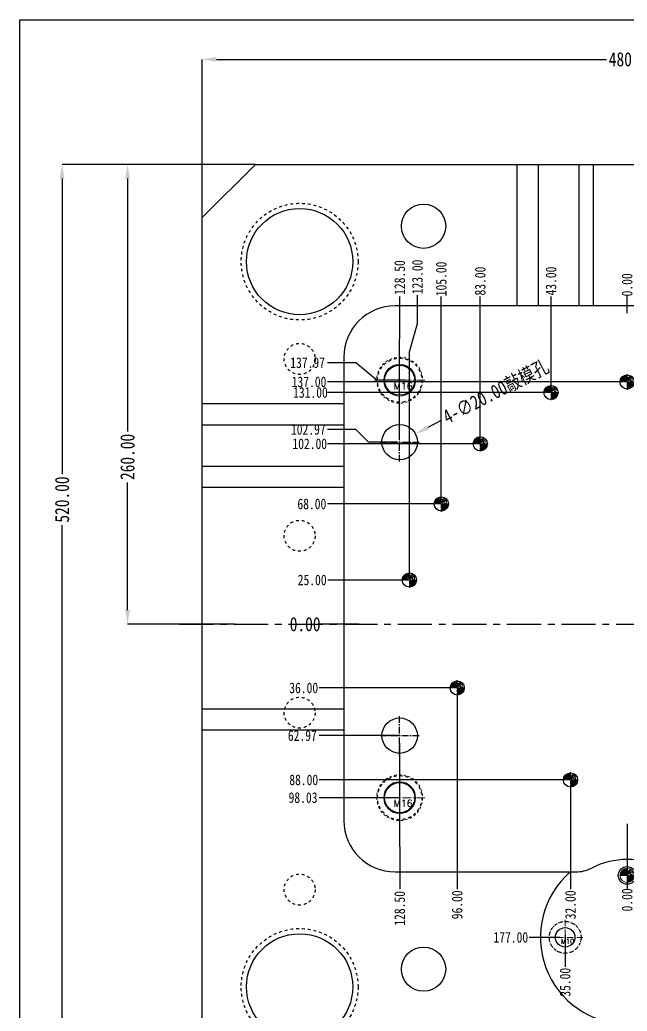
# Model space of a CAD drawing. Header units: millimetres. Extents: x 2141 to 4292, y -4498 to 2648.
# Drawn here: x 3030 to 3373, y -1795 to -1234 of the extents above; entities that cross this region are included whole.
import ezdxf

# ---------------------------------------------------------------- set-up
doc = ezdxf.new("R2010")
doc.units = ezdxf.units.MM
doc.header["$LTSCALE"] = 16.335
doc.header["$PDMODE"] = 3
doc.header["$PDSIZE"] = 0.3125
doc.linetypes.add('CENTER', pattern=[0.6, 0.375, -0.075, 0.075, -0.075])
doc.linetypes.add('HIDDEN', pattern=[0.2, 0.1, -0.1])
doc.layers.get('0').update_dxf_attribs({"linetype": 'CONTINUOUS'})
doc.layers.get('Defpoints').update_dxf_attribs({"linetype": 'CONTINUOUS'})
doc.layers.add('DEFAULT_2', color=8, linetype='HIDDEN')
doc.layers.add('epin', color=13, linetype='CONTINUOUS', lineweight=9)
doc.layers.add('screw', color=33, linetype='CONTINUOUS', lineweight=13)
doc.styles.get("Standard").update_dxf_attribs({"font": 'txt', "width": 0.8})
doc.styles.add('TXT', font='txt.shx', dxfattribs={"bigfont": 'gbcbig.shx'})
doc.styles.add('TXT05', font='txt.shx', dxfattribs={"width": 0.5, "bigfont": 'gbcbig.shx'})
doc.dimstyles.get("Standard").update_dxf_attribs({"dimtxt": 0.15625, "dimasz": 0.1875, "dimexe": 0.125, "dimexo": 0.0625, "dimtad": 0, "dimtih": 1, "dimtoh": 1, "dimdsep": 46, "dimtxsty": 'Standard', "dimcen": 0.09, "dimadec": 0, "dimazin": 0, "dimtp": 0.01, "dimtm": 0.01, "dimtfac": 1, "dimtofl": 0, "dimtmove": 0, "dimatfit": 3, "dimfxl": 0, "dimtolj": 1, "dimarcsym": 0})
doc.dimstyles.new('STANDARD$0', dxfattribs={"dimscale": 2, "dimtxt": 3, "dimasz": 3, "dimexe": 1.25, "dimexo": 0.625, "dimgap": 0.5, "dimtad": 0, "dimdsep": 46, "dimlunit": 6, "dimtxsty": 'Standard', "dimblk": 'CLOSEDBLANK', "dimcen": 0, "dimclrt": 2, "dimazin": 2, "dimtfac": 2, "dimtmove": 1, "dimatfit": 3, "dimfxl": 0, "dimtolj": 1, "dimtzin": 0, "dimarcsym": 0})

# ---------------------------------------------------------------- blocks, each defined once
blk = doc.blocks.new('*D322')
at = {"color": 4, "linetype": 'Continuous', "lineweight": -2}
blk.add_line((3267.66, -1461.16), (3260.57, -1464.85), dxfattribs=at)
at = {"color": 4}
blk.add_solid([(3259.95, -1463.66), (3261.18, -1466.03), (3253.47, -1468.54)], dxfattribs=at)
at = {"layer": 'Defpoints', "color": 0}
for p in [(3253.47, -1468.54), (3235.72, -1477.76)]:
    blk.add_point(p, dxfattribs=at)
at = {"color": 6, "insert": (3299.01, -1444.87), "char_height": 8, "attachment_point": 5, "rotation": 27.4537}
blk.add_mtext('\\A1;4-∅20.00{\\fSimSun|b0|i0|c134|p2;敲模孔}', dxfattribs=at)
blk = doc.blocks.new('screw_m16_i')
at = {"layer": 'screw', "color": 1, "linetype": 'CENTER', "ltscale": 0.808571}
for p, q in [((0, -14.3), (0, 14.3)), ((-14.3, 0), (14.3, 0))]:
    blk.add_line(p, q, dxfattribs=at)
at = {"layer": 'screw', "color": 8, "linetype": 'HIDDEN', "ltscale": 0.808571}
blk.add_circle((0, 0), 13, dxfattribs=at)
at = {"layer": 'screw', "color": 33}
blk.add_circle((0, 0), 9, dxfattribs=at)
at = {"layer": 'screw', "color": 6, "style": 'TXT'}
blk.add_text('M16', height=3.9, dxfattribs=at).set_placement((-3.38, -5.2))
blk = doc.blocks.new('screw_m10_i')
at = {"layer": 'screw', "color": 1, "linetype": 'CENTER', "ltscale": 0.55978}
for p, q in [((0, -9.9), (0, 9.9)), ((-9.9, 0), (9.9, 0))]:
    blk.add_line(p, q, dxfattribs=at)
at = {"layer": 'screw', "color": 8, "linetype": 'HIDDEN', "ltscale": 0.55978}
blk.add_circle((0, 0), 9, dxfattribs=at)
at = {"layer": 'screw', "color": 33}
blk.add_circle((0, 0), 5.5, dxfattribs=at)
at = {"layer": 'screw', "color": 6, "style": 'TXT'}
blk.add_text('M10', height=2.7, dxfattribs=at).set_placement((-2.34, -3.6))
blk = doc.blocks.new('epin_ejp_8')
at = {"layer": 'epin'}
h = blk.add_hatch(dxfattribs=at)
h.set_pattern_fill('_ANSI31', color=123, scale=0.2, angle=90, style=0)
h.set_pattern_definition([(135, (-3609.8168, 780.7174), (-0.44901281, -0.44901281), [])])
h.paths.add_polyline_path([(0, 4, 0.414214), (-4, 0), (0, 0)])
h.paths.add_polyline_path([(4, 0), (0, 0), (0, -4, 0.414214)])
at = {"layer": 'epin', "color": 1, "linetype": 'CENTER', "ltscale": 0.248791}
for p, q in [((-4.4, 0), (4.4, 0)), ((0, -4.4), (0, 4.4))]:
    blk.add_line(p, q, dxfattribs=at)
at = {"layer": 'epin'}
blk.add_circle((0, 0), 4, dxfattribs=at)
at = {"layer": 'epin', "color": 6, "style": 'TXT05', "width": 0.5}
blk.add_text('%%c8', height=2.8, dxfattribs=at).set_placement((0.16, 0.4))
blk = doc.blocks.new('*D326')
at = {"color": 4, "linetype": 'Continuous', "lineweight": -2}
for p, q in [((3133.09, -1346.12), (3133.09, -1256.78)), ((3141.09, -1256.78), (3361.38, -1256.78)), ((3605.09, -1256.78), (3390.18, -1256.78)), ((3613.09, -1346.12), (3613.09, -1256.78))]:
    blk.add_line(p, q, dxfattribs=at)
at = {"color": 4}
for points in [[(3141.09, -1255.45), (3141.09, -1258.12), (3133.09, -1256.78)], [(3605.09, -1255.45), (3605.09, -1258.12), (3613.09, -1256.78)]]:
    blk.add_solid(points, dxfattribs=at)
at = {"layer": 'Defpoints', "color": 0}
for p in [(3133.09, -1256.78), (3133.09, -1346.12), (3613.09, -1346.12)]:
    blk.add_point(p, dxfattribs=at)
at = {"color": 6, "insert": (3375.78, -1256.78), "char_height": 8, "attachment_point": 5}
blk.add_mtext('\\A1;480.00', dxfattribs=at)
blk = doc.blocks.new('*D327')
at = {"color": 4, "linetype": 'Continuous', "lineweight": -2}
for p, q in [((3163.09, -1316.12), (3090.88, -1316.12)), ((3090.88, -1324.12), (3090.88, -1467.11)), ((3090.88, -1568.12), (3090.88, -1495.91)), ((3151.62, -1576.12), (3090.88, -1576.12))]:
    blk.add_line(p, q, dxfattribs=at)
at = {"color": 4}
for points in [[(3089.55, -1324.12), (3092.21, -1324.12), (3090.88, -1316.12)], [(3089.55, -1568.12), (3092.21, -1568.12), (3090.88, -1576.12)]]:
    blk.add_solid(points, dxfattribs=at)
at = {"layer": 'Defpoints', "color": 0}
for p in [(3163.09, -1316.12), (3090.88, -1576.12), (3151.62, -1576.12)]:
    blk.add_point(p, dxfattribs=at)
at = {"color": 6, "insert": (3090.88, -1481.51), "char_height": 8, "attachment_point": 5, "rotation": 90}
blk.add_mtext('\\A1;260.00', dxfattribs=at)
blk = doc.blocks.new('*D328')
at = {"color": 4, "linetype": 'Continuous', "lineweight": -2}
for p, q in [((3163.09, -1316.12), (3053.94, -1316.12)), ((3053.94, -1324.12), (3053.94, -1491.2)), ((3053.94, -1828.12), (3053.94, -1520)), ((3163.09, -1836.12), (3053.94, -1836.12))]:
    blk.add_line(p, q, dxfattribs=at)
at = {"color": 4}
for points in [[(3052.61, -1324.12), (3055.28, -1324.12), (3053.94, -1316.12)], [(3052.61, -1828.12), (3055.28, -1828.12), (3053.94, -1836.12)]]:
    blk.add_solid(points, dxfattribs=at)
at = {"layer": 'Defpoints', "color": 0}
for p in [(3163.09, -1316.12), (3053.94, -1836.12), (3163.09, -1836.12)]:
    blk.add_point(p, dxfattribs=at)
at = {"color": 6, "insert": (3053.94, -1505.6), "char_height": 8, "attachment_point": 5, "rotation": 90}
blk.add_mtext('\\A1;520.00', dxfattribs=at)
blk = doc.blocks.new('*D344')
at = {"color": 4, "linetype": 'Continuous', "lineweight": -2}
blk.add_line((3373.09, -1688.99), (3373.09, -1725.93), dxfattribs=at)
at = {"layer": 'Defpoints', "color": 0}
for p in [(3373.09, -1576.12), (3373.09, -1688.99), (3373.09, -1725.93)]:
    blk.add_point(p, dxfattribs=at)
at = {"color": 6, "insert": (3373.09, -1731.93), "char_height": 6, "attachment_point": 5, "rotation": 90}
blk.add_mtext('\\A1;0.00', dxfattribs=at)
blk = doc.blocks.new('*D348')
at = {"color": 4, "linetype": 'Continuous', "lineweight": -2}
blk.add_line((3373.09, -1400.3), (3373.09, -1390.24), dxfattribs=at)
at = {"layer": 'Defpoints', "color": 0}
for p in [(3373.09, -1390.24), (3373.09, -1400.3), (3373.09, -1576.12)]:
    blk.add_point(p, dxfattribs=at)
at = {"color": 6, "insert": (3373.09, -1384.24), "char_height": 6, "attachment_point": 5, "rotation": 90}
blk.add_mtext('\\A1;0.00', dxfattribs=at)
blk = doc.blocks.new('*D359')
at = {"color": 4, "linetype": 'Continuous', "lineweight": -2}
blk.add_line((3221.68, -1576.12), (3199.21, -1576.12), dxfattribs=at)
at = {"layer": 'Defpoints', "color": 0}
for p in [(3199.21, -1576.12), (3221.68, -1576.12), (3373.09, -1576.12)]:
    blk.add_point(p, dxfattribs=at)
at = {"color": 6, "insert": (3191.21, -1576.12), "char_height": 8, "attachment_point": 5}
blk.add_mtext('\\A1;0.00', dxfattribs=at)
blk = doc.blocks.new('*D364')
at = {"color": 4, "linetype": 'Continuous', "lineweight": -2}
blk.add_line((3272.7, -1612.12), (3199.21, -1612.12), dxfattribs=at)
at = {"layer": 'Defpoints', "color": 0}
for p in [(3373.09, -1576.12), (3199.21, -1612.12), (3272.7, -1612.12)]:
    blk.add_point(p, dxfattribs=at)
at = {"color": 6, "insert": (3190.41, -1612.12), "char_height": 6, "attachment_point": 5}
blk.add_mtext('\\A1;36.00', dxfattribs=at)
blk = doc.blocks.new('*D365')
at = {"color": 4, "linetype": 'Continuous', "lineweight": -2}
blk.add_line((3244.63, -1639.09), (3199.21, -1639.09), dxfattribs=at)
at = {"layer": 'Defpoints', "color": 0}
for p in [(3373.09, -1576.12), (3199.21, -1639.09), (3244.63, -1639.09)]:
    blk.add_point(p, dxfattribs=at)
at = {"color": 6, "insert": (3189.61, -1639.09), "char_height": 6, "attachment_point": 5}
blk.add_mtext('\\A1;62.97', dxfattribs=at)
blk = doc.blocks.new('*D366')
at = {"color": 4, "linetype": 'Continuous', "lineweight": -2}
blk.add_line((3244.63, -1674.15), (3199.21, -1674.15), dxfattribs=at)
at = {"layer": 'Defpoints', "color": 0}
for p in [(3373.09, -1576.12), (3199.21, -1674.15), (3244.63, -1674.15)]:
    blk.add_point(p, dxfattribs=at)
at = {"color": 6, "insert": (3190.01, -1674.15), "char_height": 6, "attachment_point": 5}
blk.add_mtext('\\A1;98.03', dxfattribs=at)
blk = doc.blocks.new('*D367')
at = {"color": 4, "linetype": 'Continuous', "lineweight": -2}
blk.add_line((3336.69, -1664.12), (3199.21, -1664.12), dxfattribs=at)
at = {"layer": 'Defpoints', "color": 0}
for p in [(3373.09, -1576.12), (3199.21, -1664.12), (3336.69, -1664.12)]:
    blk.add_point(p, dxfattribs=at)
at = {"color": 6, "insert": (3190.41, -1664.12), "char_height": 6, "attachment_point": 5}
blk.add_mtext('\\A1;88.00', dxfattribs=at)
blk = doc.blocks.new('*D360')
at = {"color": 4, "linetype": 'Continuous', "lineweight": -2}
blk.add_line((3335.15, -1753.12), (3317.78, -1753.12), dxfattribs=at)
at = {"layer": 'Defpoints', "color": 0}
for p in [(3373.09, -1576.12), (3317.78, -1753.12), (3335.15, -1753.12)]:
    blk.add_point(p, dxfattribs=at)
at = {"color": 6, "insert": (3307.38, -1753.12), "char_height": 6, "attachment_point": 5}
blk.add_mtext('\\A1;177.00', dxfattribs=at)
blk = doc.blocks.new('*D361')
at = {"color": 4, "linetype": 'Continuous', "lineweight": -2}
blk.add_line((3338.09, -1751.6), (3338.09, -1769.71), dxfattribs=at)
at = {"layer": 'Defpoints', "color": 0}
for p in [(3373.09, -1576.12), (3338.09, -1751.6), (3338.09, -1769.71)]:
    blk.add_point(p, dxfattribs=at)
at = {"color": 6, "insert": (3338.09, -1778.51), "char_height": 6, "attachment_point": 5, "rotation": 90}
blk.add_mtext('\\A1;35.00', dxfattribs=at)
blk = doc.blocks.new('*D368')
at = {"color": 4, "linetype": 'Continuous', "lineweight": -2}
blk.add_line((3341.09, -1668.52), (3341.09, -1725.93), dxfattribs=at)
at = {"layer": 'Defpoints', "color": 0}
for p in [(3373.09, -1576.12), (3341.09, -1668.52), (3341.09, -1725.93)]:
    blk.add_point(p, dxfattribs=at)
at = {"color": 6, "insert": (3341.09, -1734.73), "char_height": 6, "attachment_point": 5, "rotation": 90}
blk.add_mtext('\\A1;32.00', dxfattribs=at)
blk = doc.blocks.new('*D369')
at = {"color": 4, "linetype": 'Continuous', "lineweight": -2}
blk.add_line((3277.1, -1616.52), (3277.1, -1725.93), dxfattribs=at)
at = {"layer": 'Defpoints', "color": 0}
for p in [(3373.09, -1576.12), (3277.1, -1616.52), (3277.1, -1725.93)]:
    blk.add_point(p, dxfattribs=at)
at = {"color": 6, "insert": (3277.1, -1734.73), "char_height": 6, "attachment_point": 5, "rotation": 90}
blk.add_mtext('\\A1;96.00', dxfattribs=at)
blk = doc.blocks.new('*D370')
at = {"color": 4, "linetype": 'Continuous', "lineweight": -2}
for p, q in [((3244.59, -1643.35), (3244.59, -1693.93)), ((3244.59, -1693.93), (3244.63, -1709.93)), ((3244.63, -1709.93), (3244.63, -1725.93))]:
    blk.add_line(p, q, dxfattribs=at)
at = {"layer": 'Defpoints', "color": 0}
for p in [(3373.09, -1576.12), (3244.59, -1643.35), (3244.63, -1725.93)]:
    blk.add_point(p, dxfattribs=at)
at = {"color": 6, "insert": (3244.63, -1736.73), "char_height": 6, "attachment_point": 5, "rotation": 90}
blk.add_mtext('\\A1;128.50', dxfattribs=at)
blk = doc.blocks.new('*D362')
at = {"color": 4, "linetype": 'Continuous', "lineweight": -2}
blk.add_line((3330.1, -1440.72), (3330.1, -1390.9), dxfattribs=at)
at = {"layer": 'Defpoints', "color": 0}
for p in [(3330.1, -1390.9), (3330.1, -1440.72), (3373.09, -1576.12)]:
    blk.add_point(p, dxfattribs=at)
at = {"color": 6, "insert": (3330.1, -1382.1), "char_height": 6, "attachment_point": 5, "rotation": 90}
blk.add_mtext('\\A1;43.00', dxfattribs=at)
blk = doc.blocks.new('*D371')
at = {"color": 4, "linetype": 'Continuous', "lineweight": -2}
blk.add_line((3290.1, -1469.72), (3290.1, -1390.9), dxfattribs=at)
at = {"layer": 'Defpoints', "color": 0}
for p in [(3290.1, -1390.9), (3290.1, -1469.72), (3373.09, -1576.12)]:
    blk.add_point(p, dxfattribs=at)
at = {"color": 6, "insert": (3290.1, -1382.1), "char_height": 6, "attachment_point": 5, "rotation": 90}
blk.add_mtext('\\A1;83.00', dxfattribs=at)
blk = doc.blocks.new('*D372')
at = {"color": 4, "linetype": 'Continuous', "lineweight": -2}
blk.add_line((3268.1, -1503.72), (3268.1, -1390.9), dxfattribs=at)
at = {"layer": 'Defpoints', "color": 0}
for p in [(3268.1, -1390.9), (3268.1, -1503.72), (3373.09, -1576.12)]:
    blk.add_point(p, dxfattribs=at)
at = {"color": 6, "insert": (3268.1, -1380.9), "char_height": 6, "attachment_point": 5, "rotation": 90}
blk.add_mtext('\\A1;105.00', dxfattribs=at)
blk = doc.blocks.new('*D373')
at = {"color": 4, "linetype": 'Continuous', "lineweight": -2}
for p, q in [((3244.63, -1406.9), (3244.63, -1390.9)), ((3244.59, -1422.9), (3244.63, -1406.9)), ((3244.59, -1471.44), (3244.59, -1422.9))]:
    blk.add_line(p, q, dxfattribs=at)
at = {"layer": 'Defpoints', "color": 0}
for p in [(3244.63, -1390.9), (3244.59, -1471.44), (3373.09, -1576.12)]:
    blk.add_point(p, dxfattribs=at)
at = {"color": 6, "insert": (3244.63, -1380.1), "char_height": 6, "attachment_point": 5, "rotation": 90}
blk.add_mtext('\\A1;128.50', dxfattribs=at)
blk = doc.blocks.new('*D363')
at = {"color": 4, "linetype": 'Continuous', "lineweight": -2}
blk.add_line((3263.7, -1508.12), (3203.8, -1508.12), dxfattribs=at)
at = {"layer": 'Defpoints', "color": 0}
for p in [(3203.8, -1508.12), (3263.7, -1508.12), (3373.09, -1576.12)]:
    blk.add_point(p, dxfattribs=at)
at = {"color": 6, "insert": (3195, -1508.12), "char_height": 6, "attachment_point": 5}
blk.add_mtext('\\A1;68.00', dxfattribs=at)
blk = doc.blocks.new('*D374')
at = {"color": 4, "linetype": 'Continuous', "lineweight": -2}
blk.add_line((3285.7, -1474.12), (3203.8, -1474.12), dxfattribs=at)
at = {"layer": 'Defpoints', "color": 0}
for p in [(3203.8, -1474.12), (3285.7, -1474.12), (3373.09, -1576.12)]:
    blk.add_point(p, dxfattribs=at)
at = {"color": 6, "insert": (3193.8, -1474.12), "char_height": 6, "attachment_point": 5}
blk.add_mtext('\\A1;102.00', dxfattribs=at)
blk = doc.blocks.new('*D375')
at = {"color": 4, "linetype": 'Continuous', "lineweight": -2}
for p, q in [((3219.8, -1465.99), (3203.8, -1465.99)), ((3226.92, -1473.15), (3219.8, -1465.99)), ((3242.92, -1473.15), (3226.92, -1473.15))]:
    blk.add_line(p, q, dxfattribs=at)
at = {"layer": 'Defpoints', "color": 0}
for p in [(3203.8, -1465.99), (3242.92, -1473.15), (3373.09, -1576.12)]:
    blk.add_point(p, dxfattribs=at)
at = {"color": 6, "insert": (3193, -1465.99), "char_height": 6, "attachment_point": 5}
blk.add_mtext('\\A1;102.97', dxfattribs=at)
blk = doc.blocks.new('*D376')
at = {"color": 4, "linetype": 'Continuous', "lineweight": -2}
blk.add_line((3325.7, -1445.12), (3203.8, -1445.12), dxfattribs=at)
at = {"layer": 'Defpoints', "color": 0}
for p in [(3203.8, -1445.12), (3325.7, -1445.12), (3373.09, -1576.12)]:
    blk.add_point(p, dxfattribs=at)
at = {"color": 6, "insert": (3194.2, -1445.12), "char_height": 6, "attachment_point": 5}
blk.add_mtext('\\A1;131.00', dxfattribs=at)
blk = doc.blocks.new('*D377')
at = {"color": 4, "linetype": 'Continuous', "lineweight": -2}
blk.add_line((3368.69, -1439.12), (3203.8, -1439.12), dxfattribs=at)
at = {"layer": 'Defpoints', "color": 0}
for p in [(3203.8, -1439.12), (3368.69, -1439.12), (3373.09, -1576.12)]:
    blk.add_point(p, dxfattribs=at)
at = {"color": 6, "insert": (3193.4, -1439.12), "char_height": 6, "attachment_point": 5}
blk.add_mtext('\\A1;137.00', dxfattribs=at)
blk = doc.blocks.new('*D378')
at = {"color": 4, "linetype": 'Continuous', "lineweight": -2}
for p, q in [((3219.8, -1428.27), (3203.8, -1428.27)), ((3231.75, -1438.15), (3219.8, -1428.27)), ((3247.75, -1438.15), (3231.75, -1438.15))]:
    blk.add_line(p, q, dxfattribs=at)
at = {"layer": 'Defpoints', "color": 0}
for p in [(3203.8, -1428.27), (3247.75, -1438.15), (3373.09, -1576.12)]:
    blk.add_point(p, dxfattribs=at)
at = {"color": 6, "insert": (3192.6, -1428.27), "char_height": 6, "attachment_point": 5}
blk.add_mtext('\\A1;137.97', dxfattribs=at)
blk = doc.blocks.new('*D379')
at = {"color": 4, "linetype": 'Continuous', "lineweight": -2}
blk.add_line((3245.69, -1551.12), (3203.97, -1551.12), dxfattribs=at)
at = {"layer": 'Defpoints', "color": 0}
for p in [(3203.97, -1551.12), (3245.69, -1551.12), (3373.09, -1576.12)]:
    blk.add_point(p, dxfattribs=at)
at = {"color": 6, "insert": (3195.17, -1551.12), "char_height": 6, "attachment_point": 5}
blk.add_mtext('\\A1;25.00', dxfattribs=at)
blk = doc.blocks.new('*D380')
at = {"color": 4, "linetype": 'Continuous', "lineweight": -2}
for p, q in [((3254.63, -1406.16), (3254.63, -1390.16)), ((3250.09, -1422.16), (3254.63, -1406.16)), ((3250.09, -1546.72), (3250.09, -1422.16))]:
    blk.add_line(p, q, dxfattribs=at)
at = {"layer": 'Defpoints', "color": 0}
for p in [(3254.63, -1390.16), (3250.09, -1546.72), (3373.09, -1576.12)]:
    blk.add_point(p, dxfattribs=at)
at = {"color": 6, "insert": (3254.63, -1379.76), "char_height": 6, "attachment_point": 5, "rotation": 90}
blk.add_mtext('\\A1;123.00', dxfattribs=at)

msp = doc.modelspace()

# ---------------------------------------------------------------- linework, layer by layer
at = {"color": 7, "linetype": 'Continuous'}
for p, q in [((3163.093, -1316.116), (3133.093, -1346.116)), ((3163.093, -1316.116), (3583.093, -1316.116)), ((3310.775, -1316.116), (3310.775, -1396.116)), ((3322.775, -1316.116), (3322.775, -1396.116)), ((3345.809, -1316.116), (3345.809, -1396.116)), ((3353.809, -1316.116), (3353.809, -1396.116)), ((3133.093, -1806.116), (3133.093, -1346.116)), ((3504.093, -1396.116), (3242.093, -1396.116)), ((3213.093, -1425.116), (3213.093, -1687.116)), ((3133.093, -1451.336), (3213.093, -1451.336)), ((3133.093, -1463.336), (3213.093, -1463.336)), ((3133.093, -1486.699), (3213.093, -1486.699)), ((3133.093, -1498.699), (3213.093, -1498.699)), ((3133.093, -1623.866), (3213.093, -1623.866)), ((3133.093, -1635.866), (3213.093, -1635.866)), ((3242.093, -1716.116), (3343.989, -1716.116))]:
    msp.add_line(p, q, dxfattribs=at)
at = {"color": 1, "linetype": 'CENTER', "ltscale": 0.621977}
for p, q in [((3244.592, -1484.146), (3244.592, -1462.146)), ((3233.592, -1473.146), (3255.592, -1473.146)), ((3244.592, -1650.086), (3244.592, -1628.086)), ((3233.592, -1639.086), (3255.592, -1639.086))]:
    msp.add_line(p, q, dxfattribs=at)
at = {"color": 1, "linetype": 'CENTER', "ltscale": 3.145519}
msp.add_line((3120.228, -1576.116), (3625.957, -1576.116), dxfattribs=at)
msp.add_lwpolyline([(3030.057, -1234.412), (3914.562, -1234.412), (3914.562, -2084.225), (3030.057, -2084.225)], close=True)
at = {"color": 7, "linetype": 'Continuous'}
for centre, radius in [((3258.093, -1351.116), 12.5), ((3188.093, -1371.116), 30), ((3244.592, -1438.146), 8.5), ((3373.093, -1439.116), 4), ((3330.097, -1445.116), 4), ((3244.592, -1473.146), 10), ((3290.097, -1474.116), 4), ((3268.097, -1508.116), 4), ((3250.092, -1551.116), 4), ((3277.097, -1612.116), 4), ((3244.592, -1639.086), 10), ((3341.093, -1664.116), 4), ((3244.592, -1674.146), 8.5), ((3373.093, -1718.116), 5), ((3338.093, -1753.116), 5.5), ((3188.093, -1781.116), 30), ((3258.093, -1771.116), 12.5)]:
    msp.add_circle(centre, radius, dxfattribs=at)
for centre, radius, start, end in [((3242.093, -1425.116), 29, 90, 180), ((3242.093, -1687.116), 29, 180, 270), ((3373.093, -1753.116), 44, 62.95115, 117.04885), ((3343.989, -1696.116), 20, 270, 297.04885), ((3373.093, -1753.116), 49, 130.96639, 49.03361)]:
    msp.add_arc(centre, radius, start, end, dxfattribs=at)
at = {"layer": 'DEFAULT_2', "color": 8, "linetype": 'HIDDEN'}
for centre, radius in [((3188.093, -1371.116), 33), ((3188.093, -1426.116), 8.75), ((3244.592, -1438.146), 12.5), ((3188.093, -1526.116), 8.75), ((3188.093, -1626.116), 8.75), ((3244.592, -1674.146), 12.5), ((3188.093, -1726.116), 8.75), ((3188.093, -1781.116), 33), ((3338.093, -1753.116), 9)]:
    msp.add_circle(centre, radius, dxfattribs=at)

# ---------------------------------------------------------------- block references
at = {"layer": 'epin'}
for p in [(3373.093, -1439.116), (3330.097, -1445.116), (3290.097, -1474.116), (3268.097, -1508.116), (3250.092, -1551.116), (3277.097, -1612.116), (3341.093, -1664.116), (3373.093, -1718.116)]:
    msp.add_blockref('epin_ejp_8', p, dxfattribs=at)
at = {"layer": 'screw'}
for name, p in [('screw_m16_i', (3244.592, -1438.146)), ('screw_m16_i', (3244.592, -1674.146)), ('screw_m10_i', (3338.093, -1753.116))]:
    msp.add_blockref(name, p, dxfattribs=at)

# ---------------------------------------------------------------- dimensions: what is measured, and where the dimension line sits
dim = msp.add_linear_dim(base=(3133.093, -1256.783), p1=(3613.093, -1346.116), p2=(3133.093, -1346.116), dimstyle='STANDARD$0', override={"dimscale": 1, "dimtxt": 8, "dimasz": 8, "dimexe": 0, "dimexo": 0, "dimgap": 0, "dimzin": 0, "dimlunit": 2, "dimclrd": 4, "dimclre": 4, "dimclrt": 6, "dimazin": 0, "dimtfac": 1, "dimtofl": 0, "dimtmove": 0, "dimfxl": 1.25})
dim.commit()
dim.dimension.update_dxf_attribs({"geometry": '*D326', "text_midpoint": (3375.778, -1256.783), "dimtype": 160})
for base, p2, picture, middle in [((3053.943, -1836.116), (3163.093, -1836.116), '*D328', (3053.943, -1505.596)), ((3090.88, -1576.116), (3151.619, -1576.116), '*D327', (3090.88, -1481.515))]:
    dim = msp.add_linear_dim(base=base, p1=(3163.093, -1316.116), p2=p2, angle=90, dimstyle='STANDARD$0', override={"dimscale": 1, "dimtxt": 8, "dimasz": 8, "dimexe": 0, "dimexo": 0, "dimgap": 0, "dimzin": 0, "dimlunit": 2, "dimclrd": 4, "dimclre": 4, "dimclrt": 6, "dimazin": 0, "dimtfac": 1, "dimtofl": 0, "dimtmove": 0, "dimfxl": 1.25})
    dim.commit()
    dim.dimension.update_dxf_attribs({"geometry": picture, "text_midpoint": middle, "dimtype": 160})
for feature_location, offset, dtype, origin, override, picture, middle in [((3250.092, -1546.716), (4.536, 156.558), 1, (3373.093, -1576.116), {"dimtxt": 6, "dimasz": 8, "dimexe": 0, "dimexo": 0, "dimgap": 0, "dimtih": 0, "dimtoh": 0, "dimzin": 0, "dimcen": 0, "dimclrd": 4, "dimclre": 4, "dimclrt": 6, "dimadec": 2, "dimtp": 0, "dimtm": 0, "dimfxl": 1.25, "dimtzin": 0}, '*D380', (3254.628, -1379.758)), ((3244.592, -1471.445), (0.04, 80.54), 1, (3373.093, -1576.116), {"dimtxt": 6, "dimasz": 8, "dimexe": 0, "dimexo": 0, "dimgap": 0, "dimtih": 0, "dimtoh": 0, "dimzin": 0, "dimcen": 0, "dimclrd": 4, "dimclre": 4, "dimclrt": 6, "dimadec": 2, "dimtp": 0, "dimtm": 0, "dimfxl": 1.25, "dimtzin": 0}, '*D373', (3244.632, -1380.104)), ((3268.097, -1503.716), (0, 112.812), 1, (3373.093, -1576.116), {"dimtxt": 6, "dimasz": 8, "dimexe": 0, "dimexo": 0, "dimgap": 0, "dimtih": 0, "dimtoh": 0, "dimzin": 0, "dimcen": 0, "dimclrd": 4, "dimclre": 4, "dimclrt": 6, "dimadec": 2, "dimtp": 0, "dimtm": 0, "dimfxl": 1.25, "dimtzin": 0}, '*D372', (3268.097, -1380.904)), ((3290.097, -1469.716), (0, 78.812), 1, (3373.093, -1576.116), {"dimtxt": 6, "dimasz": 8, "dimexe": 0, "dimexo": 0, "dimgap": 0, "dimtih": 0, "dimtoh": 0, "dimzin": 0, "dimcen": 0, "dimclrd": 4, "dimclre": 4, "dimclrt": 6, "dimadec": 2, "dimtp": 0, "dimtm": 0, "dimfxl": 1.25, "dimtzin": 0}, '*D371', (3290.097, -1382.104)), ((3330.097, -1440.716), (0, 49.812), 1, (3373.093, -1576.116), {"dimtxt": 6, "dimasz": 8, "dimexe": 0, "dimexo": 0, "dimgap": 0, "dimtih": 0, "dimtoh": 0, "dimzin": 0, "dimcen": 0, "dimclrd": 4, "dimclre": 4, "dimclrt": 6, "dimadec": 2, "dimtp": 0, "dimtm": 0, "dimfxl": 1.25, "dimtzin": 0}, '*D362', (3330.097, -1382.104)), ((3373.092692965, -1400.297602694), (0, 10.054918357), 1, (3373.092692965, -1576.116221888), {"dimtxt": 6, "dimasz": 8, "dimexe": 0, "dimexo": 0, "dimgap": 0, "dimtih": 0, "dimtoh": 0, "dimzin": 0, "dimcen": 0, "dimclrd": 4, "dimclre": 4, "dimclrt": 6, "dimadec": 2, "dimtp": 0, "dimtm": 0, "dimfxl": 1.25, "dimtzin": 0}, '*D348', (3373.092692965, -1384.242684337)), ((3247.75, -1438.146), (-43.948, 9.877), 0, (3373.093, -1576.116), {"dimtxt": 6, "dimasz": 8, "dimexe": 0, "dimexo": 0, "dimgap": 0, "dimtih": 0, "dimtoh": 0, "dimzin": 0, "dimcen": 0, "dimclrd": 4, "dimclre": 4, "dimclrt": 6, "dimadec": 2, "dimtp": 0, "dimtm": 0, "dimfxl": 1.25, "dimtzin": 0}, '*D378', (3192.602, -1428.269)), ((3368.693, -1439.116), (-164.891, 0), 0, (3373.093, -1576.116), {"dimtxt": 6, "dimasz": 8, "dimexe": 0, "dimexo": 0, "dimgap": 0, "dimtih": 0, "dimtoh": 0, "dimzin": 0, "dimcen": 0, "dimclrd": 4, "dimclre": 4, "dimclrt": 6, "dimadec": 2, "dimtp": 0, "dimtm": 0, "dimfxl": 1.25, "dimtzin": 0}, '*D377', (3193.402, -1439.116)), ((3325.697, -1445.116), (-121.895, 0), 0, (3373.093, -1576.116), {"dimtxt": 6, "dimasz": 8, "dimexe": 0, "dimexo": 0, "dimgap": 0, "dimtih": 0, "dimtoh": 0, "dimzin": 0, "dimcen": 0, "dimclrd": 4, "dimclre": 4, "dimclrt": 6, "dimadec": 2, "dimtp": 0, "dimtm": 0, "dimfxl": 1.25, "dimtzin": 0}, '*D376', (3194.202, -1445.116)), ((3242.924, -1473.146), (-39.122, 7.157), 0, (3373.093, -1576.116), {"dimtxt": 6, "dimasz": 8, "dimexe": 0, "dimexo": 0, "dimgap": 0, "dimtih": 0, "dimtoh": 0, "dimzin": 0, "dimcen": 0, "dimclrd": 4, "dimclre": 4, "dimclrt": 6, "dimadec": 2, "dimtp": 0, "dimtm": 0, "dimfxl": 1.25, "dimtzin": 0}, '*D375', (3193.002, -1465.989)), ((3285.697, -1474.116), (-81.895, 0), 0, (3373.093, -1576.116), {"dimtxt": 6, "dimasz": 8, "dimexe": 0, "dimexo": 0, "dimgap": 0, "dimtih": 0, "dimtoh": 0, "dimzin": 0, "dimcen": 0, "dimclrd": 4, "dimclre": 4, "dimclrt": 6, "dimadec": 2, "dimtp": 0, "dimtm": 0, "dimfxl": 1.25, "dimtzin": 0}, '*D374', (3193.802, -1474.116)), ((3263.697, -1508.116), (-59.895, 0), 0, (3373.093, -1576.116), {"dimtxt": 6, "dimasz": 8, "dimexe": 0, "dimexo": 0, "dimgap": 0, "dimtih": 0, "dimtoh": 0, "dimzin": 0, "dimcen": 0, "dimclrd": 4, "dimclre": 4, "dimclrt": 6, "dimadec": 2, "dimtp": 0, "dimtm": 0, "dimfxl": 1.25, "dimtzin": 0}, '*D363', (3195.002, -1508.116)), ((3245.692, -1551.116), (-41.718, 0), 0, (3373.093, -1576.116), {"dimtxt": 6, "dimasz": 8, "dimexe": 0, "dimexo": 0, "dimgap": 0, "dimtih": 0, "dimtoh": 0, "dimzin": 0, "dimcen": 0, "dimclrd": 4, "dimclre": 4, "dimclrt": 6, "dimadec": 2, "dimtp": 0, "dimtm": 0, "dimfxl": 1.25, "dimtzin": 0}, '*D379', (3195.174, -1551.116)), ((3221.68059966, -1576.116221888), (-22.465997845, 0), 0, (3373.092692965, -1576.116221888), {"dimtxt": 8, "dimasz": 8, "dimexe": 0, "dimexo": 0, "dimgap": 0, "dimtih": 0, "dimtoh": 0, "dimzin": 0, "dimcen": 0, "dimclrd": 4, "dimclre": 4, "dimclrt": 6, "dimadec": 2, "dimtp": 0, "dimtm": 0, "dimfxl": 1.25, "dimtzin": 0}, '*D359', (3191.214601815, -1576.116221888)), ((3244.632, -1639.086), (-45.418, 0), 0, (3373.093, -1576.116), {"dimtxt": 6, "dimasz": 8, "dimexe": 0, "dimexo": 0, "dimgap": 0, "dimtih": 0, "dimtoh": 0, "dimzin": 0, "dimcen": 0, "dimclrd": 4, "dimclre": 4, "dimclrt": 6, "dimadec": 2, "dimtp": 0, "dimtm": 0, "dimfxl": 1.25, "dimtzin": 0}, '*D365', (3189.615, -1639.086)), ((3244.632, -1674.146), (-45.418, 0), 0, (3373.093, -1576.116), {"dimtxt": 6, "dimasz": 8, "dimexe": 0, "dimexo": 0, "dimgap": 0, "dimtih": 0, "dimtoh": 0, "dimzin": 0, "dimcen": 0, "dimclrd": 4, "dimclre": 4, "dimclrt": 6, "dimadec": 2, "dimtp": 0, "dimtm": 0, "dimfxl": 1.25, "dimtzin": 0}, '*D366', (3190.015, -1674.146)), ((3272.697, -1612.116), (-73.482, 0), 0, (3373.093, -1576.116), {"dimtxt": 6, "dimasz": 8, "dimexe": 0, "dimexo": 0, "dimgap": 0, "dimtih": 0, "dimtoh": 0, "dimzin": 0, "dimcen": 0, "dimclrd": 4, "dimclre": 4, "dimclrt": 6, "dimadec": 2, "dimtp": 0, "dimtm": 0, "dimfxl": 1.25, "dimtzin": 0}, '*D364', (3190.415, -1612.116)), ((3336.693, -1664.116), (-137.478, 0), 0, (3373.093, -1576.116), {"dimtxt": 6, "dimasz": 8, "dimexe": 0, "dimexo": 0, "dimgap": 0, "dimtih": 0, "dimtoh": 0, "dimzin": 0, "dimcen": 0, "dimclrd": 4, "dimclre": 4, "dimclrt": 6, "dimadec": 2, "dimtp": 0, "dimtm": 0, "dimfxl": 1.25, "dimtzin": 0}, '*D367', (3190.415, -1664.116)), ((3244.592, -1643.35), (0.04, -82.583), 1, (3373.093, -1576.116), {"dimtxt": 6, "dimasz": 8, "dimexe": 0, "dimexo": 0, "dimgap": 0, "dimtih": 0, "dimtoh": 0, "dimzin": 0, "dimcen": 0, "dimclrd": 4, "dimclre": 4, "dimclrt": 6, "dimadec": 2, "dimtp": 0, "dimtm": 0, "dimfxl": 1.25, "dimtzin": 0}, '*D370', (3244.632, -1736.733)), ((3277.097, -1616.516), (0, -109.417), 1, (3373.093, -1576.116), {"dimtxt": 6, "dimasz": 8, "dimexe": 0, "dimexo": 0, "dimgap": 0, "dimtih": 0, "dimtoh": 0, "dimzin": 0, "dimcen": 0, "dimclrd": 4, "dimclre": 4, "dimclrt": 6, "dimadec": 2, "dimtp": 0, "dimtm": 0, "dimfxl": 1.25, "dimtzin": 0}, '*D369', (3277.097, -1734.733)), ((3335.149, -1753.116), (-17.369, 0), 0, (3373.093, -1576.116), {"dimtxt": 6, "dimasz": 8, "dimexe": 0, "dimexo": 0, "dimgap": 0, "dimtih": 0, "dimtoh": 0, "dimzin": 0, "dimcen": 0, "dimclrd": 4, "dimclre": 4, "dimclrt": 6, "dimadec": 2, "dimtp": 0, "dimtm": 0, "dimfxl": 1.25, "dimtzin": 0}, '*D360', (3307.38, -1753.116)), ((3338.093, -1751.597), (0, -18.118), 1, (3373.093, -1576.116), {"dimtxt": 6, "dimasz": 8, "dimexe": 0, "dimexo": 0, "dimgap": 0, "dimtih": 0, "dimtoh": 0, "dimzin": 0, "dimcen": 0, "dimclrd": 4, "dimclre": 4, "dimclrt": 6, "dimadec": 2, "dimtp": 0, "dimtm": 0, "dimfxl": 1.25, "dimtzin": 0}, '*D361', (3338.093, -1778.514)), ((3341.093, -1668.516), (0, -57.417), 1, (3373.093, -1576.116), {"dimtxt": 6, "dimasz": 8, "dimexe": 0, "dimexo": 0, "dimgap": 0, "dimtih": 0, "dimtoh": 0, "dimzin": 0, "dimcen": 0, "dimclrd": 4, "dimclre": 4, "dimclrt": 6, "dimadec": 2, "dimtp": 0, "dimtm": 0, "dimfxl": 1.25, "dimtzin": 0}, '*D368', (3341.093, -1734.733)), ((3373.092692965, -1688.988230019), (0, -36.944907209), 1, (3373.092692965, -1576.116221888), {"dimtxt": 6, "dimasz": 8, "dimexe": 0, "dimexo": 0, "dimgap": 0, "dimtih": 0, "dimtoh": 0, "dimzin": 0, "dimcen": 0, "dimclrd": 4, "dimclre": 4, "dimclrt": 6, "dimadec": 2, "dimtp": 0, "dimtm": 0, "dimfxl": 1.25, "dimtzin": 0}, '*D344', (3373.092692965, -1731.933137228))]:
    dim = msp.add_ordinate_dim(feature_location=feature_location, offset=offset, dtype=dtype, origin=origin, dimstyle='Standard', override=override)
    dim.commit()
    dim.dimension.update_dxf_attribs({"geometry": picture, "text_midpoint": middle})
dim = msp.add_diameter_dim_2p(p1=(3235.719, -1477.757), p2=(3253.466, -1468.536), text='4-<>{\\fSimSun|b0|i0|c134|p2;敲模孔}', dimstyle='Standard', override={"dimtxt": 8, "dimasz": 8, "dimexe": 0, "dimexo": 0, "dimgap": 0, "dimtih": 0, "dimtoh": 0, "dimzin": 0, "dimcen": 0, "dimclrd": 4, "dimclre": 4, "dimclrt": 6, "dimadec": 2, "dimtp": 0, "dimtm": 0, "dimfxl": 1.25, "dimtzin": 0})
dim.commit()
dim.dimension.update_dxf_attribs({"geometry": '*D322', "text_midpoint": (3299.011, -1444.874)})

doc.saveas('drawing.dxf')
